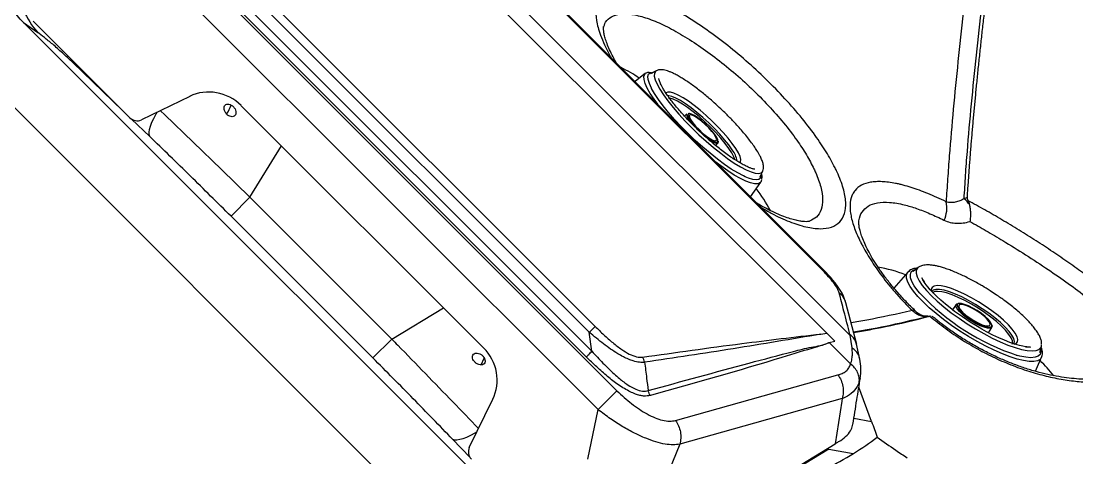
# Model space of a CAD drawing. Extents: x 412 to 492, y 622 to 766.
# Drawn here: x 417.67 to 429.09, y 649.67 to 654.39 of the extents above; entities that cross this region are included whole.
import ezdxf

# ---------------------------------------------------------------- set-up
doc = ezdxf.new("R2010")
doc.units = 0
doc.header["$MEASUREMENT"] = 0
doc.layers.add('1', color=4, linetype='Continuous')
doc.layers.add('GEOMETRY', color=4, linetype='Continuous', lineweight=25)

# ---------------------------------------------------------------- blocks, each defined once
blk = doc.blocks.new('2024 Beam 220V LL')
at = {"layer": 'GEOMETRY'}
for p, q in [((14.68, 8.238), (8.238, 14.68)), ((14.429, 8.257), (8.257, 14.429)), ((14.39, 8.934), (8.934, 14.39)), ((14.397, 8.941), (8.941, 14.397)), ((7.636, 12.162), (12.162, 7.636)), ((11.958, 7.432), (7.432, 11.958)), ((8.062, 11.892), (11.892, 8.062)), ((8.331, 11.927), (11.927, 8.331)), ((11.83, 8.001), (8.001, 11.83)), ((11.863, 8.268), (8.268, 11.863)), ((5.746, 11.62), (5.9, 11.511)), ((5.851, 11.634), (6.897, 10.588)), ((4.977, 11.369), (11.369, 4.977)), ((4.977, 11.369), (11.369, 4.977)), ((6.279, 11.185), (6.822, 10.663)), ((12.587, 11.097), (12.524, 11.064)), ((12.471, 11.07), (12.357, 10.982)), ((7.544, 10.819), (7.022, 10.566)), ((8.1, 10.719), (10.72, 8.1)), ((12.918, 10.63), (12.893, 10.605)), ((12.915, 10.625), (12.918, 10.63)), ((6.916, 10.573), (7.111, 10.385)), ((8.194, 9.728), (8.534, 10.286)), ((13.228, 10.288), (13.252, 10.314)), ((13.249, 10.326), (13.254, 10.333)), ((13.708, 9.946), (13.737, 10.011)), ((13.737, 10.011), (13.738, 10.013)), ((13.606, 9.732), (13.717, 9.893)), ((7.99, 9.523), (8.194, 9.728)), ((8.194, 9.728), (9.728, 8.194)), ((7.99, 9.523), (9.524, 7.99)), ((15.307, 8.918), (15.155, 8.746)), ((15.418, 8.968), (15.363, 8.925)), ((14.754, 8.135), (14.637, 8.588)), ((15.827, 8.568), (15.79, 8.511)), ((9.728, 8.194), (10.286, 8.534)), ((15.55, 8.442), (15.524, 8.44)), ((15.55, 8.441), (15.545, 8.442)), ((16.209, 8.332), (16.213, 8.338)), ((16.213, 8.338), (16.214, 8.345)), ((11.892, 8.062), (11.863, 8.268)), ((14.366, 8.248), (14.429, 8.257)), ((14.516, 8.171), (14.429, 8.257)), ((14.682, 8.236), (14.68, 8.238)), ((14.703, 8.098), (14.682, 8.236)), ((16.179, 8.263), (16.215, 8.321)), ((9.524, 7.99), (9.728, 8.194)), ((14.454, 8.155), (14.456, 8.156)), ((14.456, 8.156), (14.516, 8.171)), ((14.687, 7.925), (14.456, 8.156)), ((14.787, 7.976), (14.752, 8.139)), ((16.734, 8.05), (16.75, 8.118)), ((16.75, 8.118), (16.751, 8.127)), ((10.695, 7.915), (10.728, 7.989)), ((16.476, 8.022), (16.49, 8.018)), ((16.685, 7.846), (16.751, 7.997)), ((12.795, 7.314), (14.551, 7.807)), ((14.792, 7.776), (14.781, 7.725)), ((14.914, 7.302), (14.777, 7.674)), ((10.566, 7.022), (10.819, 7.544)), ((14.596, 7.551), (12.84, 7.057)), ((14.596, 7.551), (14.592, 7.522)), ((11.848, 6.896), (11.958, 7.432)), ((14.592, 7.522), (14.521, 7.062)), ((14.724, 7.339), (14.914, 7.302)), ((10.385, 7.111), (10.574, 6.915)), ((12.299, 5.71), (14.521, 7.062)), ((12.84, 7.057), (12.299, 5.71)), ((14.451, 7.004), (12.301, 5.696)), ((14.433, 7.008), (14.451, 7.004)), ((14.451, 7.004), (14.717, 6.958)), ((14.717, 6.958), (14.718, 6.958))]:
    blk.add_line(p, q, dxfattribs=at)
at = {"layer": 'GEOMETRY', "flags": 128}
for points in [[(5.746, 11.62), (7.683, 9.683), (9.692, 7.674), (11.62, 5.746)], [(6.279, 11.185), (6.274, 11.206), (6.273, 11.212)], [(12.471, 11.07), (12.481, 11.076), (12.494, 11.08)], [(12.496, 11.08), (12.511, 11.081), (12.549, 11.076)], [(12.537, 10.904), (12.535, 10.908), (12.512, 10.958), (12.499, 11.001), (12.496, 11.035), (12.504, 11.06), (12.522, 11.075), (12.551, 11.081), (12.555, 11.081)], [(12.587, 11.097), (12.578, 11.09), (12.566, 11.069), (12.565, 11.039), (12.575, 11), (12.595, 10.952), (12.624, 10.898), (12.664, 10.837), (12.712, 10.771), (12.768, 10.7), (12.83, 10.628), (12.899, 10.553), (12.972, 10.478), (13.048, 10.405), (13.126, 10.334), (13.205, 10.267), (13.283, 10.205), (13.358, 10.149), (13.43, 10.099), (13.497, 10.058), (13.557, 10.026), (13.611, 10.003), (13.656, 9.989), (13.693, 9.985), (13.719, 9.992), (13.736, 10.008), (13.737, 10.011)], [(12.602, 10.734), (12.563, 10.789), (12.522, 10.852), (12.49, 10.91), (12.467, 10.96), (12.455, 11.002), (12.454, 11.036), (12.462, 11.061), (12.471, 11.07)], [(13.548, 9.949), (13.529, 9.959), (13.467, 9.992), (13.398, 10.034), (13.325, 10.084), (13.248, 10.141), (13.169, 10.204), (13.089, 10.272), (13.009, 10.344), (12.931, 10.419), (12.856, 10.495), (12.785, 10.571), (12.72, 10.646), (12.661, 10.718), (12.61, 10.787), (12.568, 10.85), (12.537, 10.904)], [(13.446, 10.257), (13.409, 10.311), (13.363, 10.368), (13.311, 10.429), (13.253, 10.491), (13.191, 10.553), (13.126, 10.613), (13.061, 10.67), (12.996, 10.721), (12.934, 10.767), (12.876, 10.805), (12.823, 10.834), (12.778, 10.855), (12.741, 10.866), (12.713, 10.866), (12.694, 10.857), (12.691, 10.854)], [(13.408, 10.241), (13.371, 10.294), (13.326, 10.351), (13.274, 10.411), (13.217, 10.472), (13.155, 10.533), (13.091, 10.591), (13.027, 10.646), (12.963, 10.696), (12.903, 10.739), (12.847, 10.775), (12.797, 10.801), (12.755, 10.819), (12.721, 10.826), (12.711, 10.826)], [(13.436, 10.134), (13.425, 10.166), (13.403, 10.209), (13.372, 10.257), (13.332, 10.311), (13.285, 10.368), (13.232, 10.428), (13.173, 10.487), (13.112, 10.546), (13.049, 10.602), (12.986, 10.653), (12.926, 10.699), (12.869, 10.737), (12.817, 10.768), (12.771, 10.79), (12.734, 10.802)], [(7.111, 10.385), (7.106, 10.406), (7.105, 10.432), (7.11, 10.463), (7.12, 10.499), (7.135, 10.539), (7.155, 10.582), (7.18, 10.63), (7.19, 10.648)], [(7.227, 10.665), (7.275, 10.619), (7.58, 10.324), (7.887, 10.027), (8.194, 9.728), (8.194, 9.728), (8.194, 9.728)], [(12.931, 10.63), (12.928, 10.618), (12.935, 10.596), (12.951, 10.567), (12.977, 10.532), (13.009, 10.494), (13.047, 10.455), (13.087, 10.418), (13.128, 10.384), (13.166, 10.357), (13.2, 10.337), (13.227, 10.326), (13.246, 10.325), (13.249, 10.326)], [(12.938, 10.634), (12.932, 10.631), (12.931, 10.63)], [(13.254, 10.333), (13.253, 10.351), (13.241, 10.376), (13.22, 10.408), (13.191, 10.445), (13.156, 10.484), (13.116, 10.522), (13.075, 10.558), (13.035, 10.589), (12.999, 10.612), (12.968, 10.628), (12.946, 10.634), (12.938, 10.634)], [(12.944, 10.612), (12.946, 10.594), (12.958, 10.568), (12.981, 10.535), (13.012, 10.498), (13.049, 10.46), (13.088, 10.423), (13.129, 10.39), (13.166, 10.364), (13.198, 10.346), (13.222, 10.338), (13.236, 10.341), (13.24, 10.354), (13.232, 10.376), (13.215, 10.406), (13.188, 10.441), (13.154, 10.479), (13.115, 10.517), (13.074, 10.553), (13.035, 10.582), (13, 10.604), (12.972, 10.617), (12.953, 10.62), (12.944, 10.612)], [(13.255, 10.334), (13.256, 10.327), (13.252, 10.314), (13.238, 10.31), (13.214, 10.316), (13.182, 10.333), (13.152, 10.352)], [(13.488, 10.101), (13.497, 10.112), (13.5, 10.136), (13.492, 10.169), (13.474, 10.209), (13.446, 10.257)], [(13.717, 9.893), (13.708, 9.884), (13.684, 9.874), (13.65, 9.874), (13.607, 9.883), (13.555, 9.903), (13.496, 9.932), (13.43, 9.969), (13.359, 10.016), (13.283, 10.069), (13.22, 10.117)], [(13.723, 9.978), (13.723, 9.961), (13.715, 9.936), (13.697, 9.921), (13.668, 9.916), (13.63, 9.92), (13.584, 9.934), (13.548, 9.949)], [(13.726, 9.922), (13.722, 9.904), (13.717, 9.893)], [(14.397, 8.941), (14.397, 8.94), (14.39, 8.934)], [(16.751, 7.997), (16.735, 7.975), (16.707, 7.959), (16.667, 7.952), (16.617, 7.952), (16.557, 7.961), (16.488, 7.978), (16.412, 8.002), (16.329, 8.034), (16.241, 8.073), (16.15, 8.117), (16.057, 8.168), (15.963, 8.223), (15.87, 8.281), (15.78, 8.343), (15.693, 8.406), (15.612, 8.47), (15.538, 8.533), (15.472, 8.596), (15.415, 8.655), (15.368, 8.712), (15.332, 8.764), (15.307, 8.811), (15.293, 8.852), (15.292, 8.886), (15.303, 8.913), (15.307, 8.918)], [(15.437, 8.69), (15.414, 8.718), (15.376, 8.77), (15.35, 8.817), (15.336, 8.858), (15.334, 8.892), (15.344, 8.92), (15.365, 8.939), (15.395, 8.951)], [(15.418, 8.968), (15.412, 8.963), (15.398, 8.939), (15.396, 8.907), (15.407, 8.869), (15.429, 8.825), (15.462, 8.775), (15.507, 8.721), (15.562, 8.663), (15.625, 8.603), (15.697, 8.542), (15.776, 8.48), (15.86, 8.42), (15.947, 8.361), (16.037, 8.305), (16.128, 8.253), (16.217, 8.206), (16.304, 8.165), (16.387, 8.13), (16.465, 8.102), (16.535, 8.082), (16.597, 8.07), (16.65, 8.066), (16.692, 8.07), (16.724, 8.082), (16.744, 8.103), (16.75, 8.118)], [(15.979, 8.379), (15.896, 8.434), (15.864, 8.456), (15.812, 8.494), (15.762, 8.532), (15.712, 8.573), (15.664, 8.614), (15.62, 8.654), (15.581, 8.693), (15.548, 8.728), (15.521, 8.76), (15.503, 8.782), (15.494, 8.795), (15.469, 8.834), (15.458, 8.856), (15.457, 8.857), (15.457, 8.857), (15.457, 8.857), (15.457, 8.857), (15.457, 8.857), (15.457, 8.857), (15.457, 8.857), (15.457, 8.857), (15.457, 8.857), (15.457, 8.857), (15.457, 8.857), (15.457, 8.857), (15.457, 8.857), (15.466, 8.838), (15.481, 8.814), (15.483, 8.811), (15.483, 8.811), (15.483, 8.811), (15.483, 8.811), (15.483, 8.811), (15.483, 8.811), (15.483, 8.811), (15.483, 8.811), (15.483, 8.811), (15.483, 8.811), (15.483, 8.811), (15.483, 8.811), (15.483, 8.811), (15.48, 8.815), (15.477, 8.821), (15.477, 8.821)], [(16.435, 8.301), (16.393, 8.348), (16.341, 8.398), (16.281, 8.449), (16.215, 8.5), (16.143, 8.55), (16.069, 8.598), (15.993, 8.642), (15.919, 8.681), (15.847, 8.714), (15.78, 8.74), (15.719, 8.759), (15.666, 8.77), (15.623, 8.773), (15.59, 8.768), (15.568, 8.754), (15.559, 8.733), (15.559, 8.715)], [(16.4, 8.278), (16.358, 8.325), (16.307, 8.374), (16.247, 8.424), (16.181, 8.474), (16.111, 8.523), (16.037, 8.57), (15.963, 8.612), (15.89, 8.65), (15.82, 8.681), (15.755, 8.705), (15.698, 8.722), (15.648, 8.73), (15.609, 8.73), (15.58, 8.722), (15.564, 8.708)], [(16.435, 8.14), (16.437, 8.147), (16.436, 8.174), (16.423, 8.207), (16.399, 8.245), (16.363, 8.289), (16.318, 8.335), (16.264, 8.384), (16.203, 8.433), (16.136, 8.482), (16.065, 8.529), (15.993, 8.572), (15.921, 8.611), (15.851, 8.645), (15.785, 8.672), (15.725, 8.693), (15.672, 8.705), (15.628, 8.71)], [(15.825, 8.564), (15.836, 8.575), (15.85, 8.578)], [(16.214, 8.346), (16.217, 8.333), (16.212, 8.318), (16.196, 8.311), (16.168, 8.312), (16.131, 8.322), (16.087, 8.339), (16.039, 8.363), (15.989, 8.392), (15.942, 8.425), (15.9, 8.458), (15.865, 8.491), (15.84, 8.521), (15.826, 8.546), (15.825, 8.564), (15.825, 8.564)], [(15.84, 8.57), (15.838, 8.559), (15.845, 8.538), (15.864, 8.512), (15.892, 8.482), (15.93, 8.45), (15.973, 8.418), (16.019, 8.388), (16.066, 8.363), (16.111, 8.343), (16.15, 8.33), (16.181, 8.324), (16.203, 8.327), (16.209, 8.332)], [(15.849, 8.578), (15.842, 8.573), (15.84, 8.57)], [(16.214, 8.345), (16.212, 8.355), (16.199, 8.379), (16.175, 8.408), (16.141, 8.439), (16.101, 8.471), (16.056, 8.502), (16.008, 8.53), (15.962, 8.553), (15.92, 8.569), (15.885, 8.579), (15.858, 8.58), (15.849, 8.578)], [(15.856, 8.557), (15.857, 8.539), (15.872, 8.515), (15.898, 8.486), (15.933, 8.454), (15.975, 8.423), (16.021, 8.394), (16.067, 8.369), (16.11, 8.35), (16.147, 8.339), (16.175, 8.336), (16.192, 8.342), (16.197, 8.356), (16.188, 8.377), (16.168, 8.404), (16.137, 8.434), (16.098, 8.466), (16.054, 8.497), (16.007, 8.524), (15.962, 8.546), (15.922, 8.561), (15.889, 8.568), (15.866, 8.567), (15.856, 8.557)], [(15.524, 8.44), (15.524, 8.44), (15.514, 8.439)], [(15.543, 8.441), (15.544, 8.441), (15.545, 8.442)], [(16.586, 8.11), (16.586, 8.11), (16.586, 8.11), (16.587, 8.11), (16.587, 8.11), (16.587, 8.11), (16.588, 8.11), (16.588, 8.11), (16.589, 8.11), (16.591, 8.11), (16.591, 8.11), (16.591, 8.11), (16.591, 8.11), (16.591, 8.11), (16.591, 8.11), (16.591, 8.11), (16.591, 8.11), (16.591, 8.11), (16.591, 8.11), (16.59, 8.11), (16.585, 8.11), (16.579, 8.111), (16.579, 8.111), (16.579, 8.111), (16.579, 8.111), (16.579, 8.111), (16.579, 8.111), (16.579, 8.111), (16.579, 8.111), (16.579, 8.111), (16.579, 8.111), (16.58, 8.111), (16.581, 8.111), (16.595, 8.109), (16.63, 8.107), (16.632, 8.107), (16.632, 8.107), (16.632, 8.107), (16.632, 8.107), (16.632, 8.107), (16.632, 8.107), (16.632, 8.107), (16.632, 8.107), (16.632, 8.107), (16.632, 8.107), (16.632, 8.107), (16.632, 8.107), (16.632, 8.107), (16.632, 8.107), (16.629, 8.107), (16.583, 8.111), (16.549, 8.117), (16.513, 8.125), (16.462, 8.14), (16.408, 8.158), (16.351, 8.181), (16.289, 8.208), (16.226, 8.238), (16.158, 8.274), (16.107, 8.302), (16.059, 8.33), (15.979, 8.379)], [(16.451, 8.141), (16.453, 8.144), (16.458, 8.168), (16.451, 8.199), (16.431, 8.236), (16.4, 8.278)], [(16.456, 8.138), (16.476, 8.146), (16.492, 8.164), (16.495, 8.189), (16.487, 8.22), (16.467, 8.258), (16.435, 8.301)], [(16.743, 8.09), (16.743, 8.09), (16.745, 8.056), (16.736, 8.028), (16.714, 8.009), (16.681, 7.997), (16.636, 7.993), (16.582, 7.998), (16.518, 8.011), (16.49, 8.018)], [(10.385, 7.111), (10.406, 7.105), (10.432, 7.105), (10.463, 7.11), (10.499, 7.12), (10.539, 7.135), (10.582, 7.155), (10.63, 7.18), (10.648, 7.19)]]:
    blk.add_lwpolyline(points, dxfattribs=at)
at = {"layer": 'GEOMETRY'}
for centre, radius, start, end in [((6.511, 12.068), 0.826, 202.6239, 222.3201), ((11.279, 9.307), 2.047, 56.6777, 62.9788), ((13.087, 10.653), 0.174, 189.2619, 223.7633), ((13.219, 10.088), 0.243, 7.2131, 38.9316), ((12.101, 8.658), 1.953, 28.3132, 36.6271), ((15.745, 9.509), 0.266, 31.5966, 50.1094), ((15.422, 9.612), 0.306, 334.4796, 12.711), ((14.72, 7.445), 1.55, 68.7601, 80.2219), ((14.447, 8.537), 0.196, 15.0813, 53.4967), ((17.274, 10.408), 2.515, 223.0714, 251.8376), ((15.617, 8.64), 0.0705, 81.0003, 130.9349), ((15.365, 8.476), 0.0301, 50.6328, 108.7882), ((15.377, 6.585), 1.935, 38.804, 45.3788)]:
    blk.add_arc(centre, radius, start, end, dxfattribs=at)
for centre, major_axis, ratio, start_param, end_param in [((7.762, 10.364), (-0.193, 0.467), 0.965223, 5.118768, 6.341659), ((6.97, 10.653), (0.0965, -0.0402), 0.922126, 4.292636, 5.59966), ((10.364, 7.762), (0.467, -0.193), 0.965221, 6.224675, 7.447566), ((10.653, 6.97), (-0.0402, 0.0965), 0.922128, 0.683509, 1.990534)]:
    blk.add_ellipse(centre, major_axis=major_axis, ratio=ratio, start_param=start_param, end_param=end_param, dxfattribs=at)
for points, knots in [([(10.937, 27.83), (10.94, 27.804), (10.947, 27.752), (10.956, 27.675), (10.966, 27.598), (10.976, 27.521), (10.992, 27.406), (11.014, 27.253), (11.039, 27.093), (11.056, 26.989), (11.064, 26.941), (11.069, 26.909), (11.084, 26.821), (11.12, 26.614), (11.181, 26.296), (11.262, 25.915), (11.351, 25.536), (11.449, 25.159), (11.537, 24.847), (11.612, 24.6), (11.69, 24.353), (11.771, 24.108), (11.857, 23.864), (11.912, 23.712), (11.958, 23.591), (11.992, 23.5), (12.019, 23.432), (12.035, 23.391), (12.041, 23.376), (12.05, 23.353), (12.06, 23.327), (12.072, 23.297), (12.084, 23.267), (12.096, 23.237), (12.107, 23.21), (12.113, 23.195), (12.119, 23.18), (12.126, 23.162), (12.157, 23.086), (12.235, 22.899), (12.366, 22.599), (12.533, 22.241), (12.671, 21.964), (12.772, 21.766), (12.834, 21.647), (12.939, 21.45), (13.091, 21.173), (13.261, 20.879), (13.401, 20.644), (13.545, 20.41), (13.676, 20.203), (13.794, 20.022), (13.869, 19.907), (13.943, 19.797), (14.001, 19.712), (14.03, 19.669), (14.049, 19.641), (14.073, 19.606), (14.097, 19.571), (14.117, 19.543), (14.132, 19.522), (14.147, 19.501), (14.166, 19.473), (14.191, 19.438), (14.216, 19.403), (14.236, 19.375), (14.266, 19.333), (14.331, 19.242), (14.401, 19.145), (14.462, 19.063), (14.503, 19.008), (14.575, 18.911), (14.72, 18.72), (15.015, 18.342), (15.365, 17.918), (15.727, 17.505), (16.005, 17.199), (16.289, 16.898), (16.579, 16.602), (16.875, 16.311), (17.176, 16.027), (17.481, 15.748), (17.806, 15.464), (18.15, 15.174), (18.484, 14.904), (18.746, 14.7), (18.932, 14.559), (19.054, 14.469), (19.156, 14.394), (19.238, 14.334), (19.3, 14.289), (19.342, 14.259), (19.37, 14.239), (19.404, 14.215), (19.446, 14.185), (19.488, 14.156), (19.523, 14.131), (19.551, 14.112), (19.579, 14.092), (19.614, 14.068), (19.649, 14.044), (19.673, 14.027), (19.687, 14.018), (19.701, 14.008), (19.719, 13.996), (19.846, 13.91), (20.023, 13.792), (20.252, 13.645), (20.482, 13.5), (20.772, 13.323), (21.125, 13.118), (21.422, 12.954), (21.661, 12.826), (21.903, 12.701), (22.205, 12.551), (22.569, 12.38), (22.873, 12.246), (23.063, 12.167), (23.139, 12.136), (23.162, 12.126), (23.181, 12.118), (23.196, 12.112), (23.234, 12.097), (23.283, 12.077), (23.337, 12.056), (23.363, 12.046), (23.378, 12.04), (23.416, 12.025), (23.466, 12.006), (23.527, 11.982), (23.587, 11.959), (23.694, 11.919), (23.847, 11.863), (24.092, 11.776), (24.339, 11.694), (24.587, 11.616), (24.835, 11.541), (25.147, 11.452), (25.524, 11.354), (25.903, 11.264), (26.284, 11.182), (26.604, 11.12), (26.813, 11.084), (26.901, 11.069), (26.933, 11.064), (26.982, 11.056), (27.049, 11.045), (27.108, 11.035), (27.134, 11.031)], [0, 0, 0, 0, 0.003274, 0.006523, 0.009747, 0.012946, 0.016121, 0.024235, 0.032231, 0.036257, 0.037264, 0.038271, 0.040284, 0.048336, 0.064441, 0.080552, 0.096676, 0.112771, 0.128821, 0.136832, 0.144833, 0.160814, 0.168795, 0.17677, 0.180757, 0.184742, 0.188726, 0.189723, 0.19022, 0.190718, 0.19271, 0.193706, 0.194702, 0.196693, 0.197688, 0.198257, 0.198684, 0.199679, 0.200674, 0.208635, 0.224555, 0.240487, 0.256447, 0.261776, 0.26711, 0.272451, 0.288514, 0.304652, 0.312755, 0.320868, 0.337047, 0.341659, 0.346267, 0.353172, 0.357197, 0.358347, 0.359209, 0.36122, 0.363231, 0.364236, 0.365241, 0.366246, 0.367251, 0.36926, 0.37127, 0.372274, 0.373278, 0.377295, 0.385326, 0.387334, 0.389341, 0.393355, 0.40138, 0.417428, 0.449532, 0.465603, 0.481694, 0.497813, 0.513966, 0.530142, 0.546274, 0.562362, 0.578412, 0.596717, 0.614992, 0.628684, 0.635527, 0.642369, 0.64636, 0.65035, 0.654341, 0.655338, 0.656336, 0.658331, 0.660326, 0.662322, 0.664317, 0.665315, 0.666312, 0.668308, 0.670304, 0.671302, 0.671801, 0.6723, 0.673298, 0.674296, 0.69027, 0.698267, 0.706271, 0.722312, 0.73841, 0.754582, 0.762701, 0.770845, 0.787116, 0.803314, 0.819454, 0.827507, 0.828513, 0.829519, 0.830525, 0.831028, 0.831531, 0.835553, 0.837564, 0.838569, 0.839071, 0.839574, 0.843594, 0.845603, 0.847613, 0.85163, 0.859664, 0.867695, 0.883754, 0.891784, 0.899815, 0.915887, 0.931974, 0.948086, 0.964228, 0.980406, 0.988511, 0.990538, 0.991553, 0.992567, 0.996625, 1, 1, 1, 1]), ([(5.746, 11.62), (5.7, 11.666), (5.659, 11.715), (5.615, 11.781), (5.606, 11.794), (5.59, 11.821), (5.583, 11.835), (5.562, 11.876), (5.55, 11.904), (5.54, 11.932)], [0, 0, 0, 0, 0.5, 0.5, 0.625, 0.625, 0.75, 0.75, 1, 1, 1, 1]), ([(14.519, 10.048), (14.489, 10.104), (14.429, 10.216), (14.302, 10.405), (14.145, 10.608), (13.956, 10.822), (13.749, 11.031), (13.529, 11.232), (13.302, 11.417), (13.074, 11.583), (12.852, 11.723), (12.642, 11.836), (12.451, 11.915), (12.282, 11.96), (12.143, 11.968), (12.035, 11.94), (11.964, 11.875), (11.93, 11.776), (11.935, 11.645), (11.972, 11.508), (12.028, 11.377), (12.066, 11.295), (12.096, 11.246), (12.101, 11.237)], [0, 0, 0, 0, 0.045687, 0.091374, 0.143184, 0.194994, 0.246771, 0.298548, 0.350599, 0.40265, 0.455014, 0.507378, 0.559964, 0.61255, 0.665304, 0.718058, 0.770965, 0.823871, 0.876837, 0.9298, 0.961632, 0.993464, 1, 1, 1, 1]), ([(15.915, 9.713), (15.92, 9.797), (15.925, 9.881), (15.936, 10.051), (15.943, 10.136), (15.963, 10.393), (15.978, 10.565), (16.011, 10.913), (16.029, 11.089), (16.067, 11.444), (16.087, 11.624), (16.109, 11.805)], [0, 0, 0, 0, 0.125, 0.125, 0.25, 0.25, 0.5, 0.5, 0.75, 0.75, 1, 1, 1, 1]), ([(12.017, 11.557), (12.023, 11.58), (12.037, 11.634), (12.098, 11.686), (12.193, 11.715), (12.317, 11.712), (12.466, 11.676), (12.636, 11.609), (12.822, 11.512), (13.019, 11.39), (13.221, 11.245), (13.423, 11.083), (13.618, 10.906), (13.801, 10.721), (13.967, 10.532), (14.104, 10.352), (14.215, 10.185), (14.266, 10.085), (14.291, 10.036)], [0, 0, 0, 0, 0.045938, 0.111112, 0.176244, 0.241374, 0.306424, 0.371472, 0.436354, 0.501235, 0.565788, 0.630341, 0.694538, 0.758733, 0.822885, 0.887036, 0.943518, 1, 1, 1, 1]), ([(15.906, 11.723), (15.865, 11.369), (15.829, 11.022), (15.782, 10.512), (15.768, 10.344), (15.748, 10.093), (15.742, 10.01), (15.73, 9.844), (15.725, 9.762), (15.72, 9.68)], [0, 0, 0, 0, 0.5, 0.5, 0.75, 0.75, 0.875, 0.875, 1, 1, 1, 1]), ([(15.95, 9.726), (15.951, 9.749), (15.954, 9.796), (15.959, 9.866), (15.964, 9.936), (15.969, 10.007), (15.974, 10.078), (15.98, 10.149), (15.985, 10.22), (15.991, 10.291), (15.997, 10.362), (16.003, 10.434), (16.009, 10.506), (16.016, 10.578), (16.022, 10.65), (16.029, 10.722), (16.036, 10.794), (16.043, 10.867), (16.053, 10.969), (16.066, 11.099), (16.083, 11.26), (16.1, 11.421), (16.118, 11.584), (16.131, 11.693), (16.137, 11.747)], [0, 0, 0, 0, 0.0358415, 0.071685, 0.1075298, 0.143375, 0.1792197, 0.2150635, 0.2509064, 0.2867486, 0.3225901, 0.3584309, 0.3942718, 0.4301134, 0.4659554, 0.5017977, 0.5376402, 0.5734827, 0.6093249, 0.6874594, 0.765593, 0.8437273, 0.9218631, 1, 1, 1, 1]), ([(12.154, 11.185), (12.142, 11.206), (12.115, 11.254), (12.082, 11.323), (12.054, 11.391), (12.034, 11.45), (12.022, 11.499), (12.017, 11.537), (12.016, 11.562), (12.018, 11.575), (12.018, 11.574), (12.018, 11.574)], [0, 0, 0, 0, 0.096596, 0.222547, 0.345589, 0.467689, 0.587753, 0.705326, 0.820391, 0.933898, 1, 1, 1, 1]), ([(6.279, 11.185), (6.241, 11.222), (6.204, 11.256), (6.149, 11.306), (6.131, 11.322), (6.096, 11.354), (6.079, 11.369), (6.046, 11.397), (6.03, 11.41), (6, 11.434), (5.986, 11.446), (5.945, 11.478), (5.921, 11.496), (5.9, 11.511)], [0, 0, 0, 0, 0.25, 0.25, 0.375, 0.375, 0.5, 0.5, 0.625, 0.625, 0.75, 0.75, 1, 1, 1, 1]), ([(13.285, 10.684), (13.261, 10.707), (13.228, 10.738), (13.177, 10.783), (13.134, 10.82), (13.083, 10.861), (13.031, 10.902), (12.979, 10.941), (12.928, 10.977), (12.879, 11.008), (12.833, 11.036), (12.791, 11.059), (12.755, 11.077), (12.723, 11.09), (12.693, 11.1), (12.667, 11.106), (12.64, 11.109), (12.623, 11.108), (12.602, 11.104), (12.593, 11.1), (12.587, 11.097)], [0, 0, 0, 0, 0.08482, 0.119496, 0.176555, 0.235023, 0.296848, 0.360208, 0.424269, 0.488276, 0.551537, 0.613255, 0.672219, 0.725769, 0.774393, 0.83363, 0.882943, 0.936105, 0.964261, 1, 1, 1, 1]), ([(13.055, 10.441), (13.032, 10.463), (12.999, 10.495), (12.952, 10.542), (12.913, 10.583), (12.869, 10.631), (12.826, 10.68), (12.786, 10.729), (12.748, 10.776), (12.715, 10.82), (12.687, 10.862), (12.664, 10.899), (12.646, 10.93), (12.635, 10.952), (12.624, 10.976), (12.617, 10.997), (12.613, 11.011), (12.613, 11.014), (12.613, 11.014), (12.613, 11.014)], [0, 0, 0, 0, 0.101931, 0.143861, 0.21307, 0.284513, 0.359046, 0.434022, 0.509462, 0.584227, 0.657362, 0.727659, 0.79304, 0.847426, 0.875382, 0.979703, 0.999398, 0.99988, 1, 1, 1, 1]), ([(12.622, 10.983), (12.622, 10.983), (12.621, 10.985), (12.621, 10.986), (12.621, 10.986), (12.621, 10.986)], [0, 0, 0, 0, 0.780122, 0.972701, 1, 1, 1, 1]), ([(7.981, 10.732), (7.972, 10.735), (7.955, 10.738), (7.934, 10.733), (7.919, 10.717), (7.914, 10.693), (7.918, 10.666), (7.932, 10.639), (7.953, 10.617), (7.978, 10.602), (8.003, 10.598), (8.025, 10.604), (8.04, 10.62), (8.045, 10.643), (8.041, 10.67), (8.027, 10.697), (8.006, 10.719), (7.989, 10.729), (7.981, 10.732)], [0, 0, 0, 0, 0.062535, 0.125012, 0.18746, 0.249909, 0.312389, 0.374923, 0.437462, 0.499945, 0.562396, 0.624843, 0.687312, 0.749834, 0.81238, 0.874869, 0.937327, 1, 1, 1, 1]), ([(7.942, 10.63), (7.943, 10.631), (7.966, 10.658), (7.979, 10.692), (7.991, 10.726)], [0, 0, 0, 0, 0.030282, 1, 1, 1, 1]), ([(13.737, 10.011), (13.739, 10.015), (13.745, 10.03), (13.747, 10.058), (13.742, 10.092), (13.728, 10.134), (13.706, 10.181), (13.678, 10.229), (13.644, 10.281), (13.607, 10.331), (13.565, 10.385), (13.52, 10.44), (13.471, 10.495), (13.426, 10.545), (13.382, 10.589), (13.337, 10.635), (13.304, 10.666), (13.285, 10.684)], [0, 0, 0, 0, 0.02621, 0.09382, 0.172665, 0.259465, 0.330677, 0.419841, 0.488054, 0.558382, 0.629511, 0.700038, 0.767785, 0.833628, 0.881574, 0.932477, 1, 1, 1, 1]), ([(13.652, 10.031), (13.652, 10.031), (13.652, 10.031), (13.652, 10.031), (13.652, 10.032), (13.641, 10.033), (13.62, 10.039), (13.588, 10.051), (13.549, 10.069), (13.506, 10.092), (13.457, 10.121), (13.407, 10.153), (13.353, 10.191), (13.297, 10.233), (13.242, 10.277), (13.192, 10.319), (13.145, 10.359), (13.101, 10.398), (13.071, 10.426), (13.055, 10.441)], [0, 0, 0, 0, 0.000006, 0.000033, 0.00025, 0.004445, 0.093734, 0.166278, 0.243207, 0.33132, 0.408302, 0.49016, 0.573318, 0.656002, 0.736651, 0.812616, 0.869176, 0.932864, 1, 1, 1, 1]), ([(7.99, 9.523), (7.917, 9.596), (7.843, 9.669), (7.697, 9.814), (7.623, 9.887), (7.477, 10.031), (7.403, 10.102), (7.257, 10.245), (7.184, 10.315), (7.111, 10.385)], [0, 0, 0, 0, 0.25, 0.25, 0.5, 0.5, 0.75, 0.75, 1, 1, 1, 1]), ([(13.718, 9.62), (13.756, 9.598), (13.865, 9.533), (14.03, 9.459), (14.209, 9.402), (14.363, 9.382), (14.486, 9.4), (14.576, 9.455), (14.628, 9.547), (14.642, 9.67), (14.614, 9.822), (14.565, 9.954), (14.527, 10.032), (14.519, 10.048)], [0, 0, 0, 0, 0.0531358, 0.1537487, 0.2554248, 0.3571052, 0.4599238, 0.5627437, 0.6660019, 0.7692566, 0.8717798, 0.9742976, 1, 1, 1, 1]), ([(13.729, 9.928), (13.73, 9.937), (13.733, 9.951), (13.726, 9.972), (13.724, 9.98)], [0, 0, 0, 0, 0.6296056, 1, 1, 1, 1]), ([(14.291, 10.036), (14.298, 10.022), (14.33, 9.952), (14.37, 9.836), (14.384, 9.746), (14.385, 9.664), (14.374, 9.591), (14.327, 9.51), (14.271, 9.483), (14.244, 9.47)], [0, 0, 0, 0, 0.048758, 0.241323, 0.4339, 0.437516, 0.633139, 0.828777, 1, 1, 1, 1]), ([(15.72, 9.68), (15.652, 9.712), (15.587, 9.742), (15.461, 9.794), (15.4, 9.816), (15.312, 9.844), (15.284, 9.852), (15.242, 9.863), (15.228, 9.867), (15.201, 9.873), (15.187, 9.876), (15.121, 9.889), (15.073, 9.895), (15.005, 9.898), (14.983, 9.898), (14.942, 9.896), (14.922, 9.894), (14.866, 9.884), (14.834, 9.873), (14.778, 9.844), (14.754, 9.825), (14.726, 9.79), (14.718, 9.777), (14.704, 9.75), (14.698, 9.736), (14.684, 9.69), (14.68, 9.656), (14.682, 9.599), (14.683, 9.579), (14.688, 9.548), (14.69, 9.538), (14.694, 9.516), (14.696, 9.505), (14.709, 9.45), (14.725, 9.403), (14.755, 9.329), (14.766, 9.304), (14.785, 9.265), (14.791, 9.252), (14.805, 9.225), (14.812, 9.212), (14.848, 9.144), (14.882, 9.088), (14.956, 8.974), (14.997, 8.915), (15.064, 8.826), (15.088, 8.796), (15.136, 8.737), (15.162, 8.708), (15.24, 8.62), (15.295, 8.562), (15.355, 8.504)], [0, 0, 0, 0, 0.0625, 0.0625, 0.125, 0.125, 0.15625, 0.15625, 0.171875, 0.171875, 0.1875, 0.1875, 0.25, 0.25, 0.28125, 0.28125, 0.3125, 0.3125, 0.375, 0.375, 0.4375, 0.4375, 0.46875, 0.46875, 0.5, 0.5, 0.5625, 0.5625, 0.59375, 0.59375, 0.609375, 0.609375, 0.625, 0.625, 0.6875, 0.6875, 0.71875, 0.71875, 0.734375, 0.734375, 0.75, 0.75, 0.8125, 0.8125, 0.875, 0.875, 0.90625, 0.90625, 0.9375, 0.9375, 1, 1, 1, 1]), ([(15.915, 9.713), (15.9, 9.704), (15.884, 9.696), (15.852, 9.683), (15.835, 9.678), (15.801, 9.672), (15.785, 9.67), (15.76, 9.671), (15.752, 9.672), (15.736, 9.675), (15.728, 9.677), (15.72, 9.68)], [0, 0, 0, 0, 0.25, 0.25, 0.5, 0.5, 0.75, 0.75, 0.875, 0.875, 1, 1, 1, 1]), ([(14.245, 9.469), (14.245, 9.469), (14.247, 9.469), (14.241, 9.467), (14.223, 9.464), (14.192, 9.464), (14.151, 9.468), (14.098, 9.478), (14.036, 9.495), (13.965, 9.52), (13.886, 9.552), (13.801, 9.593), (13.73, 9.631), (13.686, 9.658), (13.674, 9.665)], [0, 0, 0, 0, 0.000585, 0.087041, 0.178036, 0.268508, 0.360559, 0.455398, 0.553109, 0.65323, 0.75504, 0.857753, 0.960634, 1, 1, 1, 1]), ([(14.779, 9.422), (14.778, 9.44), (14.775, 9.499), (14.807, 9.572), (14.873, 9.638), (14.974, 9.674), (15.105, 9.678), (15.251, 9.654), (15.4, 9.609), (15.544, 9.554), (15.646, 9.505), (15.697, 9.481)], [0, 0, 0, 0, 0.0578167, 0.1864028, 0.3154642, 0.444525, 0.5751796, 0.7058378, 0.8037449, 0.9020679, 1, 1, 1, 1]), ([(15.545, 8.442), (15.6, 8.395), (15.657, 8.351), (15.745, 8.286), (15.774, 8.265), (15.835, 8.224), (15.865, 8.204), (15.958, 8.145), (16.02, 8.109), (16.146, 8.04), (16.21, 8.008), (16.306, 7.964), (16.339, 7.95), (16.403, 7.923), (16.436, 7.91), (16.533, 7.873), (16.597, 7.852), (16.724, 7.814), (16.786, 7.797), (16.879, 7.777), (16.909, 7.771), (16.97, 7.759), (17, 7.754), (17.089, 7.741), (17.146, 7.735), (17.256, 7.728), (17.309, 7.727), (17.385, 7.729), (17.41, 7.73), (17.458, 7.734), (17.482, 7.736), (17.55, 7.745), (17.592, 7.753), (17.67, 7.773), (17.706, 7.785), (17.755, 7.807), (17.771, 7.814), (17.8, 7.831), (17.813, 7.839), (17.851, 7.866), (17.872, 7.886), (17.905, 7.929), (17.918, 7.952), (17.931, 7.989), (17.934, 8.001), (17.938, 8.028), (17.939, 8.041), (17.939, 8.082), (17.935, 8.111), (17.918, 8.171), (17.905, 8.202), (17.871, 8.267), (17.849, 8.301), (17.812, 8.352), (17.799, 8.37), (17.77, 8.405), (17.754, 8.423), (17.706, 8.477), (17.671, 8.514), (17.594, 8.588), (17.553, 8.625), (17.487, 8.683), (17.464, 8.702), (17.417, 8.741), (17.392, 8.761), (17.318, 8.82), (17.266, 8.86), (17.16, 8.939), (17.105, 8.979), (17.019, 9.039), (16.99, 9.059), (16.932, 9.099), (16.902, 9.119), (16.813, 9.179), (16.753, 9.219), (16.632, 9.296), (16.571, 9.335), (16.478, 9.392), (16.447, 9.411), (16.384, 9.449), (16.353, 9.467), (16.261, 9.522), (16.199, 9.557), (16.078, 9.626), (16.017, 9.659), (15.957, 9.691)], [0, 0, 0, 0, 0.03125, 0.03125, 0.046875, 0.046875, 0.0625, 0.0625, 0.09375, 0.09375, 0.125, 0.125, 0.140625, 0.140625, 0.15625, 0.15625, 0.1875, 0.1875, 0.21875, 0.21875, 0.234375, 0.234375, 0.25, 0.25, 0.28125, 0.28125, 0.3125, 0.3125, 0.328125, 0.328125, 0.34375, 0.34375, 0.375, 0.375, 0.40625, 0.40625, 0.421875, 0.421875, 0.4375, 0.4375, 0.46875, 0.46875, 0.5, 0.5, 0.515625, 0.515625, 0.53125, 0.53125, 0.5625, 0.5625, 0.59375, 0.59375, 0.625, 0.625, 0.640625, 0.640625, 0.65625, 0.65625, 0.6875, 0.6875, 0.71875, 0.71875, 0.734375, 0.734375, 0.75, 0.75, 0.78125, 0.78125, 0.8125, 0.8125, 0.828125, 0.828125, 0.84375, 0.84375, 0.875, 0.875, 0.90625, 0.90625, 0.921875, 0.921875, 0.9375, 0.9375, 0.96875, 0.96875, 1, 1, 1, 1]), ([(15.971, 9.648), (15.975, 9.635), (15.977, 9.622), (15.981, 9.593), (15.982, 9.578), (15.983, 9.547), (15.983, 9.531), (15.982, 9.507), (15.981, 9.499), (15.98, 9.487), (15.979, 9.483), (15.979, 9.474), (15.978, 9.47), (15.977, 9.466)], [0, 0, 0, 0, 0.25, 0.25, 0.5, 0.5, 0.75, 0.75, 0.875, 0.875, 0.9375, 0.9375, 1, 1, 1, 1]), ([(15.697, 9.481), (15.718, 9.47), (15.741, 9.462), (15.786, 9.451), (15.809, 9.448), (15.857, 9.446), (15.882, 9.447), (15.93, 9.454), (15.954, 9.459), (15.977, 9.466)], [0, 0, 0, 0, 0.25, 0.25, 0.5, 0.5, 0.75, 0.75, 1, 1, 1, 1]), ([(15.386, 8.501), (15.369, 8.518), (15.317, 8.566), (15.24, 8.648), (15.153, 8.746), (15.076, 8.843), (15.007, 8.938), (14.947, 9.028), (14.897, 9.113), (14.856, 9.192), (14.824, 9.263), (14.801, 9.327), (14.785, 9.381), (14.778, 9.423), (14.776, 9.453), (14.777, 9.462), (14.777, 9.466)], [0, 0, 0, 0, 0.041306, 0.121981, 0.202518, 0.282389, 0.361157, 0.438815, 0.514977, 0.589774, 0.664147, 0.737455, 0.809069, 0.878509, 0.94564, 1, 1, 1, 1]), ([(15.977, 9.466), (16.036, 9.433), (16.153, 9.367), (16.355, 9.247), (16.582, 9.107), (16.82, 8.95), (17.044, 8.795), (17.214, 8.667), (17.34, 8.563), (17.431, 8.484), (17.513, 8.405), (17.582, 8.329), (17.638, 8.257), (17.691, 8.173), (17.729, 8.077), (17.729, 7.977), (17.689, 7.889), (17.626, 7.846), (17.596, 7.826)], [0, 0, 0, 0, 0.059869, 0.120599, 0.202934, 0.287546, 0.366106, 0.446702, 0.4901, 0.533495, 0.578439, 0.62338, 0.66544, 0.707881, 0.780082, 0.854462, 0.931389, 1, 1, 1, 1]), ([(14.564, 8.695), (14.558, 8.711), (14.546, 8.743), (14.503, 8.806), (14.451, 8.87), (14.411, 8.912), (14.39, 8.934)], [0, 0, 0, 0, 0.2490728, 0.4990641, 0.7458479, 1, 1, 1, 1]), ([(14.637, 8.588), (14.628, 8.614), (14.61, 8.668), (14.555, 8.757), (14.484, 8.85), (14.427, 8.91), (14.397, 8.941)], [0, 0, 0, 0, 0.236071, 0.477194, 0.731996, 1, 1, 1, 1]), ([(15.409, 8.962), (15.407, 8.962), (15.393, 8.961), (15.373, 8.957), (15.348, 8.949), (15.326, 8.937), (15.313, 8.924), (15.307, 8.918)], [0, 0, 0, 0, 0.068269, 0.328513, 0.577027, 0.809679, 1, 1, 1, 1]), ([(16.195, 8.718), (16.167, 8.735), (16.128, 8.759), (16.07, 8.793), (16.02, 8.821), (15.962, 8.852), (15.903, 8.881), (15.844, 8.908), (15.786, 8.932), (15.732, 8.952), (15.681, 8.968), (15.636, 8.981), (15.596, 8.989), (15.559, 8.995), (15.525, 8.997), (15.492, 8.996), (15.468, 8.992), (15.446, 8.985), (15.43, 8.977), (15.421, 8.971), (15.418, 8.968)], [0, 0, 0, 0, 0.0855498, 0.1205671, 0.1781593, 0.2371344, 0.2994386, 0.3631931, 0.427497, 0.4914795, 0.5542129, 0.6143365, 0.6688936, 0.7226702, 0.785234, 0.8377844, 0.8995258, 0.9364131, 0.9748999, 1, 1, 1, 1]), ([(14.68, 8.244), (14.659, 8.329), (14.62, 8.479), (14.581, 8.629), (14.564, 8.695)], [0, 0, 0, 0, 0.56, 1, 1, 1, 1]), ([(16.752, 8.134), (16.752, 8.148), (16.752, 8.174), (16.739, 8.211), (16.718, 8.252), (16.69, 8.294), (16.656, 8.337), (16.618, 8.381), (16.573, 8.426), (16.524, 8.472), (16.47, 8.518), (16.413, 8.564), (16.359, 8.605), (16.309, 8.642), (16.256, 8.678), (16.217, 8.703), (16.195, 8.718)], [0, 0, 0, 0, 0.0813534, 0.1603252, 0.2417505, 0.3212531, 0.3941755, 0.4693855, 0.5401815, 0.6135258, 0.686521, 0.7568071, 0.8256277, 0.875831, 0.9288283, 1, 1, 1, 1]), ([(15.355, 8.504), (15.188, 8.466), (14.959, 8.414), (14.749, 8.38), (14.693, 8.371)], [0, 0, 0, 0, 0.730852, 1, 1, 1, 1]), ([(15.355, 8.504), (15.367, 8.493), (15.379, 8.483), (15.399, 8.47), (15.405, 8.466), (15.419, 8.459), (15.426, 8.456), (15.446, 8.447), (15.46, 8.444), (15.488, 8.439), (15.501, 8.438), (15.514, 8.439)], [0, 0, 0, 0, 0.25, 0.25, 0.375, 0.375, 0.5, 0.5, 0.75, 0.75, 1, 1, 1, 1]), ([(15.523, 8.441), (15.517, 8.441), (15.502, 8.44), (15.471, 8.446), (15.436, 8.46), (15.405, 8.479), (15.389, 8.496), (15.384, 8.5)], [0, 0, 0, 0, 0.1955393, 0.4276995, 0.6627039, 0.906107, 1, 1, 1, 1]), ([(11.927, 8.331), (11.958, 8.301), (12.019, 8.24), (12.116, 8.155), (12.208, 8.083), (12.296, 8.03), (12.375, 7.998), (12.417, 7.998), (12.438, 7.999)], [0, 0, 0, 0, 0.187072, 0.373689, 0.559995, 0.705553, 0.85283, 1, 1, 1, 1]), ([(14.718, 8.271), (14.832, 8.291), (15.088, 8.335), (15.362, 8.402), (15.514, 8.439)], [0, 0, 0, 0, 0.44564, 1, 1, 1, 1]), ([(14.72, 8.266), (14.833, 8.286), (15.096, 8.331), (15.381, 8.401), (15.543, 8.441)], [0, 0, 0, 0, 0.430292, 1, 1, 1, 1]), ([(15.578, 8.433), (15.577, 8.434), (15.574, 8.439), (15.568, 8.438), (15.564, 8.438)], [0, 0, 0, 0, 0.1594443, 1, 1, 1, 1]), ([(17.597, 7.825), (17.595, 7.823), (17.587, 7.818), (17.561, 7.805), (17.518, 7.791), (17.462, 7.777), (17.395, 7.767), (17.317, 7.76), (17.228, 7.759), (17.13, 7.763), (17.023, 7.774), (16.909, 7.792), (16.788, 7.817), (16.664, 7.85), (16.538, 7.89), (16.411, 7.938), (16.283, 7.992), (16.155, 8.054), (16.027, 8.123), (15.902, 8.197), (15.782, 8.277), (15.674, 8.356), (15.608, 8.41), (15.579, 8.434)], [0, 0, 0, 0, 0.015376, 0.059198, 0.103396, 0.148598, 0.194966, 0.242311, 0.291194, 0.340714, 0.391345, 0.442785, 0.494709, 0.546775, 0.598553, 0.649721, 0.700951, 0.752798, 0.804897, 0.856792, 0.908106, 0.958626, 1, 1, 1, 1]), ([(12.461, 7.943), (12.443, 7.942), (12.406, 7.94), (12.345, 7.955), (12.286, 7.976), (12.23, 8.003), (12.139, 8.053), (12.013, 8.141), (11.914, 8.225), (11.864, 8.268)], [0, 0, 0, 0, 0.114828, 0.233664, 0.317348, 0.406089, 0.500977, 0.744712, 1, 1, 1, 1]), ([(12.438, 7.999), (12.795, 8.049), (13.433, 8.14), (14.08, 8.216), (14.365, 8.249)], [0, 0, 0, 0, 0.560011, 1, 1, 1, 1]), ([(14.367, 8.247), (14.051, 8.194), (13.421, 8.087), (12.781, 7.991), (12.461, 7.943)], [0, 0, 0, 0, 0.500104, 1, 1, 1, 1]), ([(14.68, 8.238), (14.68, 8.239), (14.679, 8.24), (14.678, 8.241), (14.678, 8.242), (14.678, 8.243), (14.678, 8.245), (14.68, 8.245), (14.68, 8.244)], [0, 0, 0, 0, 0.1067506, 0.2132081, 0.3309789, 0.468841, 0.7372541, 1, 1, 1, 1]), ([(14.751, 8.137), (14.749, 8.145), (14.744, 8.17), (14.721, 8.208), (14.694, 8.232), (14.68, 8.244)], [0, 0, 0, 0, 0.1877171, 0.5940701, 1, 1, 1, 1]), ([(9.728, 8.194), (9.728, 8.194), (9.749, 8.172), (9.871, 8.048), (10.092, 7.821), (10.383, 7.519), (10.573, 7.322), (10.665, 7.227)], [0, 0, 0, 0, 0.000002, 0.067749, 0.383936, 0.700468, 1, 1, 1, 1]), ([(12.499, 7.637), (12.862, 7.737), (13.385, 7.881), (13.942, 8.028), (14.166, 8.085), (14.262, 8.109), (14.365, 8.122), (14.424, 8.145), (14.453, 8.157)], [0, 0, 0, 0, 0.559957, 0.806347, 0.854751, 0.903289, 0.952043, 1, 1, 1, 1]), ([(14.454, 8.155), (14.45, 8.153), (14.406, 8.133), (14.233, 8.084), (13.601, 7.887), (13, 7.718), (12.523, 7.584)], [0, 0, 0, 0, 0.007721, 0.074655, 0.266185, 1, 1, 1, 1]), ([(16.751, 7.997), (16.754, 8.003), (16.76, 8.02), (16.762, 8.046), (16.759, 8.075), (16.751, 8.096), (16.747, 8.108)], [0, 0, 0, 0, 0.160214, 0.41406, 0.683489, 1, 1, 1, 1]), ([(10.385, 7.111), (10.316, 7.184), (10.245, 7.256), (10.103, 7.402), (10.032, 7.476), (9.815, 7.696), (9.67, 7.843), (9.524, 7.99)], [0, 0, 0, 0, 0.25, 0.25, 0.5, 0.5, 1, 1, 1, 1]), ([(10.666, 8.04), (10.657, 8.043), (10.639, 8.045), (10.617, 8.038), (10.602, 8.022), (10.598, 8), (10.604, 7.975), (10.62, 7.95), (10.643, 7.929), (10.67, 7.917), (10.697, 7.914), (10.719, 7.92), (10.734, 7.936), (10.739, 7.959), (10.732, 7.984), (10.716, 8.009), (10.693, 8.029), (10.675, 8.038), (10.666, 8.04)], [0, 0, 0, 0, 0.062534, 0.125011, 0.187461, 0.249913, 0.312393, 0.374928, 0.437465, 0.499946, 0.562396, 0.624842, 0.687313, 0.749841, 0.812387, 0.874875, 0.93733, 1, 1, 1, 1]), ([(12.523, 7.584), (12.5, 7.58), (12.465, 7.574), (12.408, 7.585), (12.359, 7.6), (12.304, 7.624), (12.242, 7.658), (12.159, 7.712), (12.058, 7.79), (11.942, 7.892), (11.868, 7.965), (11.83, 8.001)], [0, 0, 0, 0, 0.125242, 0.186962, 0.250585, 0.328395, 0.41141, 0.501036, 0.662351, 0.831997, 1, 1, 1, 1]), ([(11.892, 8.062), (11.911, 8.041), (11.95, 7.998), (12.01, 7.935), (12.07, 7.876), (12.129, 7.819), (12.199, 7.758), (12.278, 7.697), (12.363, 7.65), (12.44, 7.626), (12.479, 7.634), (12.499, 7.637)], [0, 0, 0, 0, 0.1035977, 0.2062818, 0.3070607, 0.4050613, 0.4995741, 0.6433549, 0.7697547, 0.8853187, 1, 1, 1, 1]), ([(12.461, 7.943), (12.458, 7.953), (12.454, 7.973), (12.443, 7.99), (12.438, 7.999)], [0, 0, 0, 0, 0.5000001, 1, 1, 1, 1]), ([(14.687, 7.925), (14.693, 7.943), (14.704, 7.979), (14.708, 8.038), (14.705, 8.077), (14.703, 8.098)], [0, 0, 0, 0, 0.329137, 0.650204, 1, 1, 1, 1]), ([(14.786, 7.977), (14.783, 7.991), (14.777, 8.022), (14.748, 8.065), (14.718, 8.087), (14.703, 8.098)], [0, 0, 0, 0, 0.29861, 0.655175, 1, 1, 1, 1]), ([(12.461, 7.943), (12.468, 7.886), (12.481, 7.784), (12.493, 7.682), (12.499, 7.637)], [0, 0, 0, 0, 0.559389, 1, 1, 1, 1]), ([(14.551, 7.807), (14.567, 7.812), (14.598, 7.822), (14.638, 7.846), (14.669, 7.88), (14.681, 7.91), (14.687, 7.925)], [0, 0, 0, 0, 0.249787, 0.499296, 0.749124, 1, 1, 1, 1]), ([(14.781, 7.725), (14.782, 7.743), (14.784, 7.779), (14.766, 7.833), (14.734, 7.884), (14.703, 7.911), (14.687, 7.925)], [0, 0, 0, 0, 0.245715, 0.499928, 0.754179, 1, 1, 1, 1]), ([(14.687, 7.925), (14.687, 7.925), (14.687, 7.925), (14.687, 7.925), (14.687, 7.925)], [0, 0, 0, 0, 0.560067, 1, 1, 1, 1]), ([(14.792, 7.771), (14.796, 7.806), (14.802, 7.872), (14.792, 7.943), (14.788, 7.977)], [0, 0, 0, 0, 0.518316, 1, 1, 1, 1]), ([(14.713, 7.272), (14.727, 7.36), (14.753, 7.528), (14.78, 7.696), (14.793, 7.776)], [0, 0, 0, 0, 0.524392, 1, 1, 1, 1]), ([(14.781, 7.725), (14.767, 7.696), (14.738, 7.636), (14.682, 7.597), (14.654, 7.578)], [0, 0, 0, 0, 0.504499, 1, 1, 1, 1]), ([(12.162, 7.636), (12.188, 7.611), (12.239, 7.562), (12.32, 7.495), (12.403, 7.434), (12.488, 7.382), (12.573, 7.341), (12.655, 7.314), (12.731, 7.302), (12.774, 7.31), (12.795, 7.314)], [0, 0, 0, 0, 0.126547, 0.249919, 0.377175, 0.499718, 0.627528, 0.749863, 0.875036, 1, 1, 1, 1]), ([(12.523, 7.584), (12.518, 7.592), (12.507, 7.609), (12.502, 7.628), (12.499, 7.637)], [0, 0, 0, 0, 0.5, 1, 1, 1, 1]), ([(14.655, 7.576), (14.646, 7.572), (14.627, 7.563), (14.606, 7.555), (14.596, 7.551)], [0, 0, 0, 0, 0.498796, 1, 1, 1, 1]), ([(12.84, 7.057), (12.817, 7.054), (12.769, 7.048), (12.682, 7.056), (12.583, 7.08), (12.472, 7.12), (12.351, 7.175), (12.223, 7.246), (12.089, 7.331), (12.002, 7.398), (11.958, 7.432)], [0, 0, 0, 0, 0.106091, 0.216747, 0.332036, 0.452511, 0.57882, 0.711898, 0.852403, 1, 1, 1, 1]), ([(14.581, 7.099), (14.605, 7.118), (14.655, 7.155), (14.699, 7.215), (14.708, 7.256), (14.712, 7.275)], [0, 0, 0, 0, 0.345481, 0.693378, 1, 1, 1, 1]), ([(14.521, 7.062), (14.531, 7.068), (14.551, 7.08), (14.571, 7.093), (14.581, 7.099)], [0, 0, 0, 0, 0.499338, 1, 1, 1, 1]), ([(14.976, 7.135), (15.042, 7.086), (15.149, 7.01), (15.258, 6.937), (15.3, 6.91)], [0.72083401, 0.72083401, 0.72083401, 0.72083401, 0.76910042, 0.79826641, 0.79826641, 0.79826641, 0.79826641]), ([(12.383, 5.581), (12.575, 5.696), (12.769, 5.811), (13.157, 6.041), (13.352, 6.156), (13.742, 6.385), (13.938, 6.499), (14.329, 6.729), (14.524, 6.843), (14.718, 6.958)], [0, 0, 0, 0, 0.25, 0.25, 0.5, 0.5, 0.75, 0.75, 1, 1, 1, 1])]:
    blk.add_open_spline(points, degree=3, knots=knots, dxfattribs=at)
for points in [[(15.95, 9.726), (15.939, 9.722), (15.927, 9.717), (15.915, 9.713)], [(15.957, 9.691), (15.952, 9.704), (15.949, 9.716), (15.95, 9.726)], [(15.957, 9.691), (15.963, 9.678), (15.968, 9.664), (15.971, 9.648)], [(11.863, 8.268), (11.87, 8.274), (11.883, 8.287), (11.901, 8.305), (11.916, 8.32), (11.923, 8.328), (11.927, 8.331)], [(15.514, 8.439), (15.524, 8.44), (15.533, 8.44), (15.543, 8.441)], [(11.83, 8.001), (11.834, 8.005), (11.841, 8.012), (11.856, 8.027), (11.873, 8.044), (11.885, 8.056), (11.892, 8.062)], [(14.551, 7.807), (14.563, 7.788), (14.587, 7.75), (14.606, 7.683), (14.611, 7.614), (14.601, 7.572), (14.596, 7.551)], [(12.162, 7.636), (12.15, 7.624), (12.126, 7.6), (12.074, 7.548), (12.015, 7.489), (11.977, 7.451), (11.958, 7.432)], [(12.795, 7.314), (12.807, 7.295), (12.831, 7.257), (12.849, 7.19), (12.855, 7.121), (12.845, 7.078), (12.84, 7.057)], [(14.914, 7.302), (14.936, 7.245), (14.957, 7.189), (14.976, 7.135)], [(14.718, 6.958), (14.809, 7.012), (14.895, 7.071), (14.976, 7.135)]]:
    blk.add_open_spline(points, degree=3, dxfattribs=at)

msp = doc.modelspace()

# ---------------------------------------------------------------- block references
at = {"layer": '1'}
msp.add_blockref('2024 Beam 220V LL', (411.953, 642.759), dxfattribs=at)

doc.saveas('drawing.dxf')
